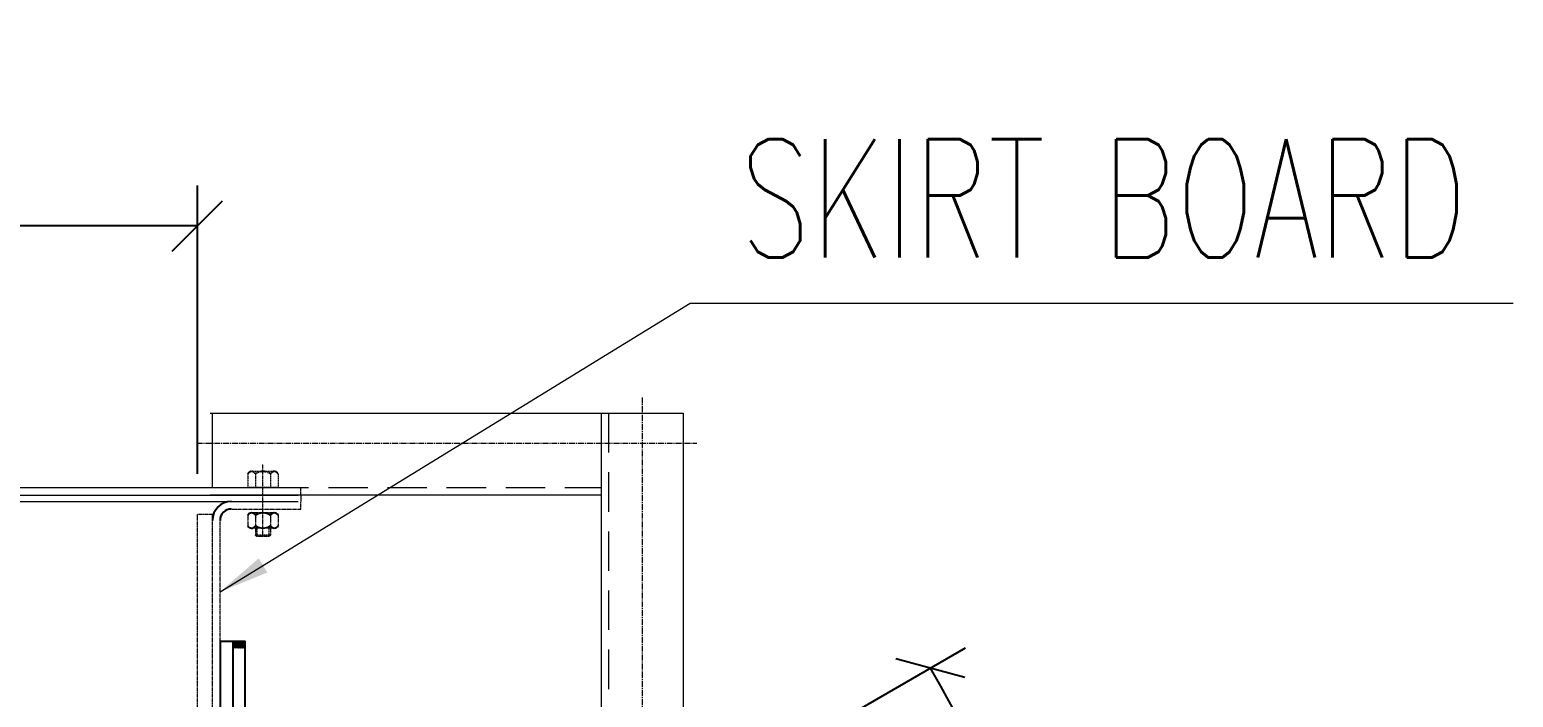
# Model space of a CAD drawing. Header units: millimetres. Extents: x -243837 to -5443, y 40 to 285140.
# Drawn here: x -50875 to -46170, y 77337 to 79454 of the extents above; entities that cross this region are included whole.
import ezdxf

# ---------------------------------------------------------------- set-up
doc = ezdxf.new("R2010")
doc.units = ezdxf.units.MM
for name, pattern in [('CENTER2', [1.125, 0.75, -0.125, 0.125, -0.125]), ('CONTINOUS', [0]), ('HIDDEN', [0.375, 0.25, -0.125])]:
    doc.linetypes.add(name, pattern=pattern)
for name, color, linetype, lineweight in [('DIM', 1, 'Continuous', 9), ('R-CENTER', 1, 'CENTER2', 5), ('R-HIDDEN', 3, 'HIDDEN', 9), ('R-OBJECT', 2, 'Continuous', 20), ('TEXT', 255, 'Continuous', 18)]:
    doc.layers.add(name, color=color, linetype=linetype, lineweight=lineweight)
doc.layers.add('hat1', color=6, linetype='Continuous')
doc.styles.add('KA', font='romans.shx', dxfattribs={"width": 0.7})
doc.dimstyles.new('Copy of rakesh4', dxfattribs={"dimscale": 160, "dimtxt": 2.5, "dimasz": 1, "dimexe": 0.8, "dimexo": 0.8, "dimgap": 1, "dimtad": 1, "dimdec": 0, "dimlfac": 0.25, "dimzin": 0, "dimdsep": 46, "dimtxsty": 'KA', "dimblk": 'OBLIQUE', "dimcen": 1.5, "dimclrd": 1, "dimclre": 1, "dimclrt": 2, "dimadec": 0, "dimazin": 0, "dimtfac": 1, "dimtdec": 0, "dimtmove": 0, "dimatfit": 2, "dimfxl": 0, "dimtolj": 1, "dimtzin": 0, "dimarcsym": 1})
doc.dimstyles.new('rakesh', dxfattribs={"dimscale": 160, "dimtxt": 2.5, "dimasz": 1, "dimexe": 0.8, "dimexo": 0.8, "dimgap": 1, "dimtad": 1, "dimdec": 0, "dimzin": 0, "dimdsep": 46, "dimtxsty": 'KA', "dimblk": 'OBLIQUE', "dimcen": 1.5, "dimclrd": 1, "dimclre": 1, "dimclrt": 2, "dimadec": 0, "dimazin": 0, "dimtfac": 1, "dimtdec": 0, "dimtmove": 0, "dimatfit": 2, "dimfxl": 0, "dimtolj": 1, "dimtzin": 0, "dimlwd": -1, "dimlwe": -1, "dimarcsym": 1})

# ---------------------------------------------------------------- blocks, each defined once
blk = doc.blocks.new('_Oblique')
at = {"color": 0, "linetype": 'ByBlock', "lineweight": -2}
blk.add_line((-0.5, -0.5), (0.5, 0.5), dxfattribs=at)
blk = doc.blocks.new('*D295')
at = {"layer": 'DEFPOINTS', "color": 0, "transparency": 16777216}
for p in [(-52943.1, 78831.9), (-52943.1, 77918), (-50343.1, 77918)]:
    blk.add_point(p, dxfattribs=at)
at = {"layer": 'DIM', "color": 1, "lineweight": -2, "transparency": 16777216}
for p, q in [((-52943.1, 78046), (-52943.1, 78959.9)), ((-50343.1, 78046), (-50343.1, 78959.9)), ((-50343.1, 78831.9), (-52943.1, 78831.9))]:
    blk.add_line(p, q, dxfattribs=at)
at = {"layer": 'DIM', "color": 1, "lineweight": -2, "transparency": 16777216, "xscale": 160, "yscale": 160, "zscale": 160, "rotation": 180}
blk.add_blockref('_Oblique', (-52943.1, 78831.9), dxfattribs=at)
at = {"layer": 'DIM', "color": 1, "lineweight": -2, "transparency": 16777216, "xscale": 160, "yscale": 160, "zscale": 160}
blk.add_blockref('_Oblique', (-50343.1, 78831.9), dxfattribs=at)
at = {"layer": 'DIM', "color": 2, "transparency": 16777216, "insert": (-51643.1, 79191.9), "char_height": 400, "attachment_point": 5, "style": 'KA'}
blk.add_mtext('\\A1;=650=', dxfattribs=at)
blk = doc.blocks.new('*D299')
at = {"layer": 'DEFPOINTS', "color": 0, "transparency": 16777216}
for p in [(-49306.3, 76685.6), (-47541.1, 76117.8), (-50760.4, 75846), (-54198.9, 75420), (-49138.8, 75420)]:
    blk.add_point(p, dxfattribs=at)
at = {"layer": 'DIM', "color": 1, "lineweight": -2, "transparency": 16777216}
for p, q in [((-49195.5, 76749.6), (-47907.5, 77493.2)), ((-49010.8, 75420), (-47352, 75420))]:
    blk.add_line(p, q, dxfattribs=at)
blk.add_arc((-51498.3, 75420), 4018.3, 360, 30, dxfattribs=at)
at = {"layer": 'DIM', "color": 1, "lineweight": -2, "transparency": 16777216, "xscale": 160, "yscale": 160, "zscale": 160}
for p, rotation in [((-48018.4, 77429.2), 119.999999999995), ((-47480, 75420), 269.999999999999)]:
    blk.add_blockref('_Oblique', p, dxfattribs=dict(at, rotation=rotation))
at = {"layer": 'DIM', "color": 2, "transparency": 16777216, "insert": (-47269.2, 76553.2), "char_height": 400, "attachment_point": 5, "rotation": 285, "style": 'KA'}
blk.add_mtext('\\A1;30°', dxfattribs=at)

msp = doc.modelspace()

# ---------------------------------------------------------------- hatches: boundary and pattern name
at = {"layer": 'hat1'}
h = msp.add_hatch(dxfattribs=at)
h.set_pattern_fill('ANSI37', color=256, scale=25, style=0)
h.set_pattern_definition([(135, (302503.0015, 46701.1173), (2.20970869, 2.20970869), []), (45, (302503.0015, 46701.1173), (2.20970869, -2.20970869), [])])
h.paths.add_polyline_path([(-50231.12, 77513.27), (-50191.12, 77513.27), (-50191.12, 77493.27), (-50231.12, 77493.27)])
h.paths.add_polyline_path([(-50231.12, 77043.67), (-50191.12, 77043.67), (-50191.12, 76599.51), (-50271.12, 76553.27), (-50271.12, 76673.27), (-50231.12, 76673.27)])

# ---------------------------------------------------------------- linework, layer by layer
at = {"elevation": 5989.03}
for points in [[(-50191.12, 77107.13), (-50191.12, 77513.27), (-50271.12, 77513.27), (-50271.12, 76553.27), (-50191.12, 76599.51), (-50191.12, 77053.53)], [(-50231.12, 77513.27), (-50231.12, 77101.53)]]:
    msp.add_lwpolyline(points, dxfattribs=at)
at = {"color": 2, "linetype": 'HIDDEN'}
for centre, radius, start, end in [((-50170.92, 78039.29, 2724.29), 13.6, 28.07249, 153.764), ((-50135.02, 78009.62, 2724.29), 43.27, 56.4703, 123.5297), ((-50099.12, 78039.29, 2724.29), 13.6, 28.07249, 151.92751)]:
    msp.add_arc(centre, radius, start, end, dxfattribs=at)
at = {"color": 7, "linetype": 'CONTINOUS'}
for radius in [60, 36]:
    msp.add_arc((-50235.12, 77898.04, -4704.44), radius, 90, 180, dxfattribs=at)
for centre, radius, start, end in [((-50171.02, 77907.84, -4704.44), 13.6, 28.07249, 153.764), ((-50135.12, 77878.17, -4704.44), 43.27, 56.4703, 123.5297), ((-50099.22, 77907.84, -4704.44), 13.6, 28.07249, 151.92751), ((-50171.02, 77886.92, -4704.44), 13.6, 206.236, 331.92751), ((-50135.12, 77916.71, -4704.44), 43.27, 236.4703, 303.5297), ((-50099.22, 77886.92, -4704.44), 13.6, 208.07249, 331.92751)]:
    msp.add_arc(centre, radius, start, end)
at = {"layer": 'R-CENTER', "ltscale": 25}
for p, q in [((-48932.84, 78287.9, -4729.31), (-48932.84, 74678.06, 5637.44)), ((-50345.34, 78142.42, 14237.78), (-48759.6, 78142.42, 10386.04))]:
    msp.add_line(p, q, dxfattribs=at)
at = {"layer": 'R-CENTER', "color": 2, "linetype": 'HIDDEN'}
for p, q in [((-50099.12, 78052.89, 2724.29), (-50170.92, 78052.89, 2724.29)), ((-50183.12, 78045.3, 2724.29), (-50183.12, 78002.49, 2724.29)), ((-50159.12, 78046.05, 2724.29), (-50159.12, 78002.49, 2724.29)), ((-50111.12, 78045.69, 2724.29), (-50111.12, 78002.49, 2724.29)), ((-50087.12, 78045.69, 2724.29), (-50087.12, 78002.49, 2724.29)), ((-50087.12, 78002.49, 2724.29), (-50183.12, 78002.49, 2724.29)), ((-50154.32, 77873.44, -4704.44), (-50154.32, 77846.53, -4704.44)), ((-50115.92, 77873.44, -4704.44), (-50115.92, 77846.53, -4704.44)), ((-50111.12, 77851.33, -4704.44), (-50159.12, 77851.33, -4704.44))]:
    msp.add_line(p, q, dxfattribs=at)
at = {"layer": 'R-CENTER'}
for p, q in [((-50135.12, 77848.55, -4704.44), (-50135.12, 78076.34, 6285.11)), ((-50135.12, 77848.55, -4704.44), (-50135.12, 78076.34, 6285.11)), ((-50015.12, 77978.04, 3394.44), (-50015.12, 78002.04, 3324.08)), ((-50343.12, 76657.53, 6384.65), (-50343.12, 77918.04, 3556.57)), ((-50343.12, 77918.04, 5930.4), (-50295.12, 77918.04, 5930.4)), ((-50295.12, 76657.53, 6501.92), (-50295.12, 77918.04, 3570.33)), ((-50235.12, 77934.04, -4704.44), (-50015.12, 77934.04, -4704.44)), ((-50183.22, 77913.85, -4704.44), (-50183.22, 77880.52, -4704.44)), ((-50099.22, 77921.44, -4704.44), (-50171.02, 77921.44, -4704.44)), ((-50159.12, 77913.64, -4704.44), (-50159.12, 77895.64, -4704.44)), ((-50159.02, 77914.24, -4704.44), (-50159.02, 77880.52, -4704.44)), ((-50111.22, 77914.24, -4704.44), (-50111.22, 77880.52, -4704.44)), ((-50111.12, 77913.64, -4704.44), (-50111.12, 77895.64, -4704.44)), ((-50087.22, 77914.24, -4704.44), (-50087.22, 77880.52, -4704.44)), ((-50015.12, 77934.04, 3464.79), (-50015.12, 77958.04, 3394.44)), ((-50271.12, 76657.53, -4704.44), (-50271.12, 77898.04, -4704.44)), ((-50097.41, 77873.44, -4704.44), (-50172.84, 77873.44, -4704.44)), ((-50159.12, 77873.44, -4704.44), (-50159.12, 77851.33, -4704.44)), ((-50111.12, 77873.44, -4704.44), (-50111.12, 77851.33, -4704.44)), ((-50154.32, 77846.53, -4704.44), (-50159.12, 77851.33, -4704.44)), ((-50115.92, 77846.53, -4704.44), (-50154.32, 77846.53, -4704.44)), ((-50111.12, 77851.33, -4704.44), (-50115.92, 77846.53, -4704.44))]:
    msp.add_line(p, q, dxfattribs=at)
at = {"layer": 'R-CENTER', "color": 7, "linetype": 'CONTINOUS'}
msp.add_line((-50015.12, 77978.04, 5930.4), (-50015.12, 77958.04, 3394.44), dxfattribs=at)
at = {"layer": 'R-HIDDEN', "ltscale": 500}
for p, q in [((-49038.84, 78238.04, 775.75), (-49038.84, 74678.06, 775.75)), ((-50302.67, 78002.49, 775.75), (-49062.84, 78002.49, 775.75))]:
    msp.add_line(p, q, dxfattribs=at)
at = {"layer": 'R-OBJECT'}
for p, q in [((-50302.67, 78238.04, 775.75), (-48802.84, 78238.04, 775.75)), ((-50294.67, 78002.04, 775.75), (-50294.67, 78238.04, 775.75)), ((-49062.84, 78238.04, 775.75), (-49062.84, 74678.06, 775.75)), ((-48802.84, 78238.04, 775.75), (-48802.84, 74678.06, 775.75)), ((-53744.06, 78002.04, 775.75), (-50023.12, 78002.04, 775.75)), ((-53263.12, 77978.04, 775.75), (-50023.12, 77978.04, 775.75)), ((-49062.84, 77978.02, 775.75), (-50302.67, 77978.04, 775.75)), ((-53263.12, 77958.04, 775.75), (-50023.12, 77958.04, 775.75))]:
    msp.add_line(p, q, dxfattribs=at)

# ---------------------------------------------------------------- texts
at = {"layer": 'TEXT', "color": 2, "insert": (-47469.29, 78919.23, 495.89), "char_height": 375, "attachment_point": 5, "style": 'KA'}
msp.add_mtext('SKIRT BOARD', dxfattribs=at)

# ---------------------------------------------------------------- dimensions: what is measured, and where the dimension line sits
at = {"layer": 'DIM'}
dim = msp.add_linear_dim(base=(-52943.12, 78831.87, 5930.4), p1=(-50343.12, 77918.04, 5930.4), p2=(-52943.12, 77918.04, 5930.4), angle=180, text='=<>=', dimstyle='Copy of rakesh4', dxfattribs=at)
dim.commit()
dim.dimension.update_dxf_attribs({"geometry": '*D295', "text_midpoint": (-51643.12, 79191.87, 5930.4)})
dim = msp.add_angular_dim_2l(base=(-47541.05, 76117.81), line1=((-54198.94, 75420.05, 775.75), (-49138.84, 75420.05, 775.75)), line2=((-49306.31, 76685.59, 775.75), (-50760.43, 75846.05, 775.75)), dimstyle='Copy of rakesh4', dxfattribs=at)
dim.commit()
dim.dimension.update_dxf_attribs({"geometry": '*D299', "text_midpoint": (-47269.19, 76553.23, 775.75)})

# ---------------------------------------------------------------- leaders
at = {"layer": 'R-OBJECT', "ltscale": 10}
msp.add_leader([(-50271.12, 77671.29, -4704.44), (-48780.4, 78587.25, -4704.44), (-46170.03, 78587.25, -4704.44)], dimstyle='rakesh', override={"dimexe": 1.2, "dimgap": 1, "dimtad": 0, "dimfxl": 0.18}, dxfattribs=at)

doc.saveas('drawing.dxf')
